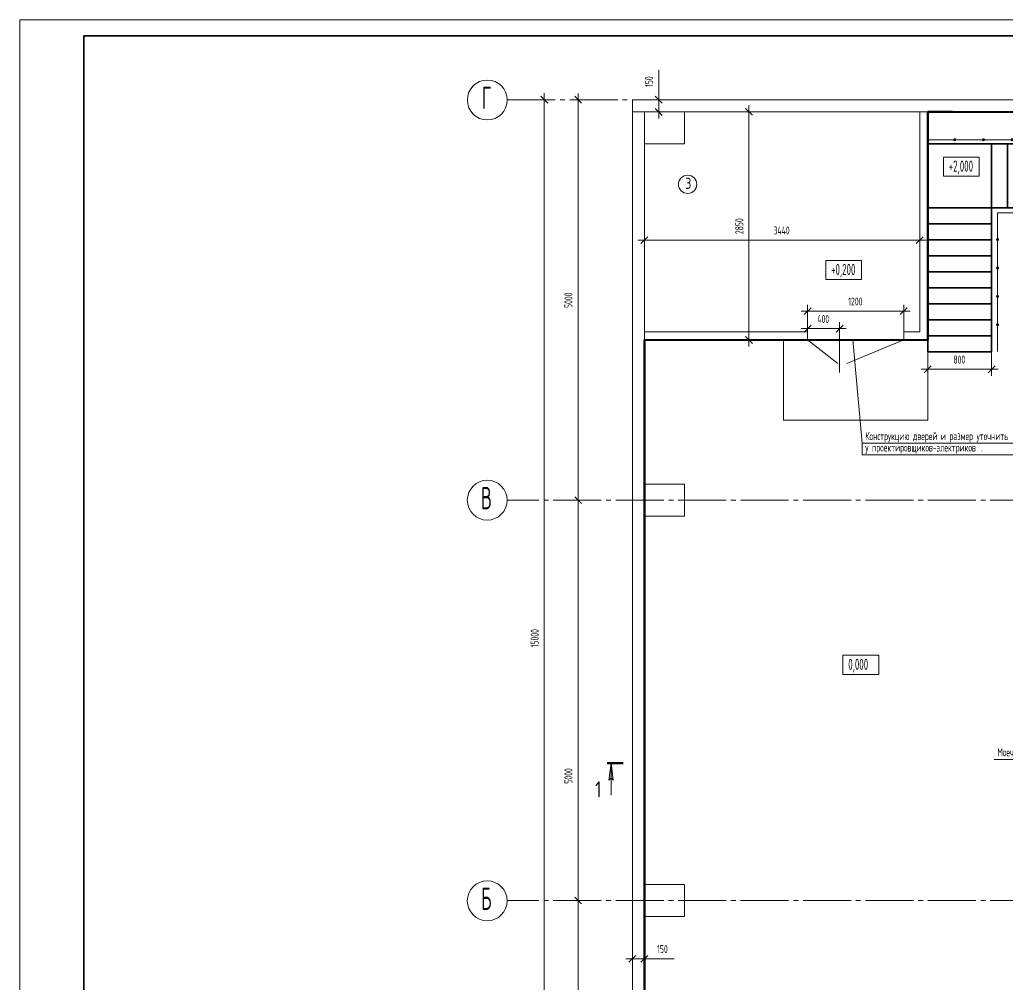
# Model space of a CAD drawing. Header units: millimetres. Extents: x -2281 to 5887, y 0 to 4166.
# Drawn here: x 0 to 308.4, y 292.9 to 594 of the extents above; entities that cross this region are included whole.
import ezdxf

# ---------------------------------------------------------------- set-up
doc = ezdxf.new("R2010")
doc.units = ezdxf.units.MM
for name, pattern in [('K5LT32785', [0]), ('K5LT32865', [0]), ('K5LT32888', [0]), ('K5LT_AXLED', [19.5, 15, -1.5, 1.5, -1.5]), ('K5LT_BASIC', [0]), ('K5LT_REINFORCED', [0]), ('K5LT_THIN', [0]), ('K5LT_THIN_INCLUDED_TO_HATCHING', [0])]:
    doc.linetypes.add(name, pattern=pattern)
doc.layers.add('Системный слой', color=7, linetype='Continuous')
doc.styles.add('KDIMTEXTSTYLE', font='GOST_AU.SHX', dxfattribs={"width": 0.96, "oblique": 15, "height": 5})
doc.styles.add('KTEXTSTYLE', font='GOST_AU.SHX', dxfattribs={"width": 0.96, "height": 5})
doc.dimstyles.new('KDIMSTYLE (0.03)', dxfattribs={"dimtxt": 5, "dimasz": 1, "dimexe": 2, "dimexo": 0, "dimgap": 1, "dimtad": 1, "dimlfac": 40, "dimtxsty": 'KDIMTEXTSTYLE', "dimsah": 1, "dimcen": 0, "dimdle": 1, "dimadec": 0, "dimazin": 0, "dimtfac": 0.667, "dimtmove": 0, "dimatfit": 3, "dimfxl": 1, "dimtvp": 1, "dimtolj": 1, "dimtzin": 0, "dimarcsym": 0})

# ---------------------------------------------------------------- blocks, each defined once
blk = doc.blocks.new('U9')
at = {"layer": 'Системный слой'}
for points in [[(305.81, 525.07), (305.91, 525.5), (305.64, 525.84), (305.21, 525.84), (304.93, 525.5), (305.03, 525.07), (305.42, 524.89)], [(305.81, 516.21), (305.91, 516.63), (305.64, 516.97), (305.21, 516.97), (304.93, 516.63), (305.03, 516.21), (305.42, 516.02)], [(305.81, 507.35), (305.91, 507.77), (305.64, 508.11), (305.21, 508.11), (304.93, 507.77), (305.03, 507.35), (305.42, 507.16)], [(305.81, 498.48), (305.91, 498.91), (305.64, 499.25), (305.21, 499.25), (304.93, 498.91), (305.03, 498.48), (305.42, 498.3)]]:
    blk.add_hatch(color=7, dxfattribs=at).paths.add_polyline_path(points)
at = {"layer": 'Системный слой', "color": 7, "linetype": 'K5LT32865', "lineweight": 13}
for p, q in [((305.42, 533.75), (305.42, 525.89)), ((305.42, 524.89), (305.42, 517.02)), ((305.42, 516.02), (305.42, 508.16)), ((305.42, 507.16), (305.42, 499.3)), ((305.42, 498.3), (305.42, 490.43))]:
    blk.add_line(p, q, dxfattribs=at)
blk = doc.blocks.new('U10')
at = {"layer": 'Системный слой'}
for points in [[(313.76, 533.36), (313.95, 533.75), (313.76, 534.14), (313.34, 534.24), (313, 533.97), (313, 533.53), (313.34, 533.26)], [(322.47, 533.75), (322.29, 534.14), (321.86, 534.24), (321.52, 533.97), (321.52, 533.53), (321.86, 533.26), (322.29, 533.36)], [(330.81, 533.36), (331, 533.75), (330.81, 534.14), (330.39, 534.24), (330.05, 533.97), (330.05, 533.53), (330.39, 533.26)], [(339.34, 533.36), (339.53, 533.75), (339.34, 534.14), (338.92, 534.24), (338.58, 533.97), (338.58, 533.53), (338.92, 533.26)], [(348.05, 533.75), (347.86, 534.14), (347.44, 534.24), (347.1, 533.97), (347.1, 533.53), (347.44, 533.26), (347.86, 533.36)], [(356.39, 533.36), (356.58, 533.75), (356.39, 534.14), (355.97, 534.24), (355.63, 533.97), (355.63, 533.53), (355.97, 533.26)], [(364.92, 533.36), (365.11, 533.75), (364.92, 534.14), (364.49, 534.24), (364.16, 533.97), (364.16, 533.53), (364.49, 533.26)], [(373.63, 533.75), (373.44, 534.14), (373.02, 534.24), (372.68, 533.97), (372.68, 533.53), (373.02, 533.26), (373.44, 533.36)], [(381.97, 533.36), (382.16, 533.75), (381.97, 534.14), (381.55, 534.24), (381.21, 533.97), (381.21, 533.53), (381.55, 533.26)], [(390.5, 533.36), (390.68, 533.75), (390.5, 534.14), (390.07, 534.24), (389.73, 533.97), (389.73, 533.53), (390.07, 533.26)], [(399.21, 533.75), (399.02, 534.14), (398.6, 534.24), (398.26, 533.97), (398.26, 533.53), (398.6, 533.26), (399.02, 533.36)], [(407.55, 533.36), (407.74, 533.75), (407.55, 534.14), (407.13, 534.24), (406.79, 533.97), (406.79, 533.53), (407.13, 533.26)], [(416.07, 533.36), (416.26, 533.75), (416.07, 534.14), (415.65, 534.24), (415.31, 533.97), (415.31, 533.53), (415.65, 533.26)], [(424.79, 533.75), (424.6, 534.14), (424.18, 534.24), (423.84, 533.97), (423.84, 533.53), (424.18, 533.26), (424.6, 533.36)]]:
    blk.add_hatch(color=7, dxfattribs=at).paths.add_polyline_path(points)
at = {"layer": 'Системный слой', "color": 7, "linetype": 'K5LT32865', "lineweight": 13}
for p, q in [((305.42, 533.75), (312.95, 533.75)), ((313.95, 533.75), (321.47, 533.75)), ((322.47, 533.75), (330, 533.75)), ((331, 533.75), (338.53, 533.75)), ((339.53, 533.75), (347.05, 533.75)), ((348.05, 533.75), (355.58, 533.75)), ((356.58, 533.75), (364.11, 533.75)), ((365.11, 533.75), (372.63, 533.75)), ((373.63, 533.75), (381.16, 533.75)), ((382.16, 533.75), (389.68, 533.75)), ((390.68, 533.75), (398.21, 533.75)), ((399.21, 533.75), (406.74, 533.75)), ((407.74, 533.75), (415.26, 533.75)), ((416.26, 533.75), (423.79, 533.75)), ((424.79, 533.75), (432.32, 533.75))]:
    blk.add_line(p, q, dxfattribs=at)
blk = doc.blocks.new('U12')
at = {"layer": 'Системный слой'}
for points in [[(292.37, 556.15), (292.55, 556.54), (292.37, 556.93), (291.94, 557.02), (291.6, 556.75), (291.6, 556.32), (291.94, 556.05)], [(301.32, 556.15), (301.51, 556.54), (301.32, 556.93), (300.9, 557.02), (300.56, 556.75), (300.56, 556.32), (300.9, 556.05)], [(310.47, 556.54), (310.28, 556.93), (309.85, 557.02), (309.52, 556.75), (309.52, 556.32), (309.85, 556.05), (310.28, 556.15)], [(319.23, 556.15), (319.42, 556.54), (319.23, 556.93), (318.81, 557.02), (318.47, 556.75), (318.47, 556.32), (318.81, 556.05)], [(328.19, 556.15), (328.38, 556.54), (328.19, 556.93), (327.77, 557.02), (327.43, 556.75), (327.43, 556.32), (327.77, 556.05)]]:
    blk.add_hatch(color=7, dxfattribs=at).paths.add_polyline_path(points)
at = {"layer": 'Системный слой', "color": 7, "linetype": 'K5LT32865', "lineweight": 13}
for p, q in [((283.6, 556.54), (291.55, 556.54)), ((292.55, 556.54), (300.51, 556.54)), ((301.51, 556.54), (309.47, 556.54)), ((310.47, 556.54), (318.42, 556.54)), ((319.42, 556.54), (327.38, 556.54)), ((328.38, 556.54), (336.33, 556.54))]:
    blk.add_line(p, q, dxfattribs=at)
blk = doc.blocks.new('U185')
at = {"layer": 'Системный слой', "color": 7, "linetype": 'K5LT_THIN', "lineweight": 13}
for p, q in [((257.11, 395.61), (268.32, 395.61)), ((257.11, 389.65), (257.11, 395.61)), ((268.32, 395.61), (268.32, 389.65)), ((268.32, 389.65), (257.11, 389.65))]:
    blk.add_line(p, q, dxfattribs=at)
at = {"layer": 'Системный слой', "color": 7, "insert": (258.79, 394.53), "char_height": 2.5, "attachment_point": 1, "style": 'KTEXTSTYLE'}
blk.add_mtext('\\H3.5;\\W0.965;\\Q15;\\Q0;\\W0.715;0,000', dxfattribs=at)
blk = doc.blocks.new('U190')
at = {"layer": 'Системный слой', "color": 7, "linetype": 'K5LT_THIN', "lineweight": 13}
for p, q in [((251.76, 518.88), (262.97, 518.88)), ((251.76, 512.93), (251.76, 518.88)), ((262.97, 518.88), (262.97, 512.93)), ((262.97, 512.93), (251.76, 512.93))]:
    blk.add_line(p, q, dxfattribs=at)
at = {"layer": 'Системный слой', "color": 7, "insert": (253.44, 517.81), "char_height": 2.5, "attachment_point": 1, "style": 'KTEXTSTYLE'}
blk.add_mtext('\\H3.5;\\W0.965;\\Q15;\\Q0;\\W0.715;+0,200', dxfattribs=at)
blk = doc.blocks.new('U258')
at = {"layer": 'Системный слой', "color": 7, "linetype": 'K5LT_THIN', "lineweight": 13}
for p, q in [((207.6, 565.22), (195.1, 565.22)), ((207.6, 565.22), (207.6, 555.22)), ((207.6, 555.22), (195.1, 555.22)), ((207.6, 449.03), (195.1, 449.03)), ((207.6, 449.03), (207.6, 439.03)), ((207.6, 439.03), (195.1, 439.03)), ((207.6, 324.03), (195.1, 324.03)), ((207.6, 324.03), (207.6, 314.03)), ((207.6, 314.03), (195.1, 314.03)), ((207.6, 207.78), (195.1, 207.78)), ((207.6, 207.78), (207.6, 197.78)), ((207.6, 197.78), (195.1, 197.78))]:
    blk.add_line(p, q, dxfattribs=at)
blk = doc.blocks.new('U263')
at = {"layer": 'Системный слой', "color": 5, "linetype": 'K5LT_BASIC', "lineweight": 35, "true_color": 0x0000ff}
for p, q in [((283.6, 490.32), (283.6, 555.28)), ((283.6, 555.28), (458.28, 555.28)), ((303.57, 535.28), (303.57, 555.16)), ((308.57, 535.28), (308.57, 555.16)), ((313.57, 535.28), (313.57, 555.16)), ((318.57, 535.28), (318.57, 555.16)), ((323.57, 535.28), (323.57, 555.16)), ((328.57, 535.28), (328.57, 555.16)), ((348.67, 535.28), (348.67, 555.16)), ((353.67, 535.28), (353.67, 555.16)), ((358.67, 535.28), (358.67, 555.16)), ((363.67, 535.28), (363.67, 555.16)), ((368.67, 535.28), (368.67, 555.16)), ((373.67, 535.28), (373.67, 555.16)), ((378.57, 535.28), (378.57, 555.16)), ((383.57, 535.28), (383.57, 555.16)), ((388.57, 535.28), (388.57, 555.16)), ((393.57, 535.28), (393.57, 555.16)), ((398.57, 535.28), (398.57, 555.16)), ((403.57, 535.28), (403.57, 555.16)), ((408.57, 535.28), (408.57, 555.16)), ((413.57, 535.28), (413.57, 555.16)), ((418.57, 535.28), (418.57, 555.16)), ((423.57, 535.28), (423.57, 555.16)), ((428.57, 535.28), (428.57, 555.16)), ((433.57, 535.28), (433.57, 555.16)), ((458.57, 535.28), (283.6, 535.28)), ((303.57, 535.28), (303.57, 490.32)), ((303.57, 530.32), (283.6, 530.32)), ((303.57, 525.32), (283.6, 525.32)), ((303.57, 520.32), (283.6, 520.32)), ((303.57, 515.32), (283.6, 515.32)), ((303.57, 510.32), (283.6, 510.32)), ((303.57, 505.32), (283.6, 505.32)), ((303.57, 500.32), (283.6, 500.32)), ((303.57, 495.32), (283.6, 495.32)), ((303.57, 490.32), (283.6, 490.32))]:
    blk.add_line(p, q, dxfattribs=at)
blk = doc.blocks.new('U266')
at = {"layer": 'Системный слой', "color": 7, "linetype": 'K5LT_THIN', "lineweight": 13}
for p, q in [((288.51, 551.14), (299.72, 551.14)), ((288.51, 545.18), (288.51, 551.14)), ((299.72, 551.14), (299.72, 545.18)), ((299.72, 545.18), (288.51, 545.18))]:
    blk.add_line(p, q, dxfattribs=at)
at = {"layer": 'Системный слой', "color": 7, "insert": (290.19, 550.06), "char_height": 2.5, "attachment_point": 1, "style": 'KTEXTSTYLE'}
blk.add_mtext('\\H3.5;\\W0.965;\\Q15;\\Q0;\\W0.715;+2,000', dxfattribs=at)
blk = doc.blocks.new('D49')
at = {"layer": 'Системный слой', "color": 7, "linetype": 'K5LT_THIN', "lineweight": 13, "transparency": 16777216}
for p, q in [((174.4, 319.03), (174.4, 321.03)), ((176.91, 319.03), (172.4, 319.03)), ((175.46, 317.97), (173.34, 320.1)), ((173.34, 195.1), (175.46, 192.97)), ((177.01, 194.04), (172.4, 194.04)), ((174.4, 194.04), (174.4, 192.04))]:
    blk.add_line(p, q, dxfattribs=at)
at = {"transparency": 16777216}
blk.add_wipeout([(173.4, 254.02), (169.83, 254.02), (169.83, 258.85), (173.4, 258.85)], dxfattribs=at).dxf.layer = 'Системный слой'
at = {"layer": 'Системный слой', "color": 7, "linetype": 'K5LT_THIN', "lineweight": 13, "transparency": 16777216}
blk.add_line((174.4, 194.04), (174.4, 319.03), dxfattribs=at)
at = {"layer": 'Системный слой', "color": 7, "transparency": 16777216, "insert": (170.13, 254.02), "char_height": 2.5, "attachment_point": 1, "rotation": 90, "style": 'KTEXTSTYLE'}
blk.add_mtext('\\H3.5;\\W0.965;\\Q15;\\Q0;\\W0.715;\\H2.50;5000', dxfattribs=at)
blk = doc.blocks.new('KDIMARROW_03')
at = {"layer": 'Системный слой', "color": 0, "linetype": 'K5LT_THIN', "lineweight": 13}
for p, q in [((-1.06, -1.06), (1.06, 1.06)), ((0, 0), (-1, 0)), ((0, 0), (2, 0))]:
    blk.add_line(p, q, dxfattribs=at)
blk = doc.blocks.new('D57')
at = {"layer": 'Системный слой', "color": 7, "linetype": 'K5LT_THIN', "lineweight": 13, "transparency": 16777216}
for p, q in [((163.85, 569.04), (163.85, 571.04)), ((162.53, 569.04), (165.85, 569.04)), ((164.91, 567.97), (162.79, 570.1)), ((162.79, 195.1), (164.91, 192.97)), ((166.54, 194.04), (161.85, 194.04)), ((163.85, 194.04), (163.85, 192.04))]:
    blk.add_line(p, q, dxfattribs=at)
at = {"transparency": 16777216}
blk.add_wipeout([(162.6, 398.09), (159.03, 398.09), (159.03, 403.74), (162.6, 403.74)], dxfattribs=at).dxf.layer = 'Системный слой'
at = {"layer": 'Системный слой', "color": 7, "linetype": 'K5LT_THIN', "lineweight": 13, "transparency": 16777216}
blk.add_line((163.85, 569.04), (163.85, 194.04), dxfattribs=at)
at = {"layer": 'Системный слой', "color": 7, "transparency": 16777216, "insert": (159.59, 398.09), "char_height": 2.5, "attachment_point": 1, "rotation": 90, "style": 'KTEXTSTYLE'}
blk.add_mtext('\\H3.5;\\W0.965;\\Q15;\\Q0;\\W0.715;\\H2.50;15000', dxfattribs=at)
blk = doc.blocks.new('U535')
at = {"layer": 'Системный слой'}
blk.add_hatch(color=7, dxfattribs=at).paths.add_polyline_path([(185.37, 356.67), (184.68, 361.92), (183.99, 356.67), (184.68, 357.2)])
at = {"layer": 'Системный слой', "color": 134, "linetype": 'K5LT_REINFORCED', "lineweight": 50, "true_color": 0x009696}
blk.add_line((183.43, 361.92), (188.43, 361.92), dxfattribs=at)
at = {"layer": 'Системный слой', "color": 7, "linetype": 'K5LT_THIN', "lineweight": 13}
for p, q in [((183.99, 356.67), (184.68, 361.92)), ((184.68, 361.92), (185.37, 356.67)), ((184.68, 351.92), (184.68, 361.92)), ((184.68, 357.2), (183.99, 356.67)), ((185.37, 356.67), (184.68, 357.2))]:
    blk.add_line(p, q, dxfattribs=at)
at = {"layer": 'Системный слой', "color": 7, "insert": (179.72, 356.25), "char_height": 2.5, "attachment_point": 1, "style": 'KTEXTSTYLE'}
blk.add_mtext('\\H3.5;\\W0.965;\\Q15;\\Q0;\\H5.00;1', dxfattribs=at)
blk = doc.blocks.new('D75')
at = {"layer": 'Системный слой', "color": 7, "linetype": 'K5LT_THIN', "lineweight": 13, "transparency": 16777216}
for p, q in [((246.1, 503.03), (244.1, 503.03)), ((247.16, 504.09), (245.04, 501.97)), ((246.1, 496.56), (246.1, 505.03)), ((275.04, 501.97), (277.16, 504.09)), ((276.1, 496.54), (276.1, 505.03)), ((276.1, 503.03), (278.1, 503.03))]:
    blk.add_line(p, q, dxfattribs=at)
at = {"transparency": 16777216}
blk.add_wipeout([(258.78, 504.28), (258.78, 507.85), (263.23, 507.85), (263.23, 504.28)], dxfattribs=at).dxf.layer = 'Системный слой'
at = {"layer": 'Системный слой', "color": 7, "linetype": 'K5LT_THIN', "lineweight": 13, "transparency": 16777216}
blk.add_line((276.1, 503.03), (246.1, 503.03), dxfattribs=at)
at = {"layer": 'Системный слой', "color": 7, "transparency": 16777216, "insert": (258.78, 507.3), "char_height": 2.5, "attachment_point": 1, "style": 'KTEXTSTYLE'}
blk.add_mtext('\\H3.5;\\W0.965;\\Q15;\\Q0;\\W0.715;\\H2.50;1200', dxfattribs=at)
blk = doc.blocks.new('D76')
at = {"layer": 'Системный слой', "color": 7, "linetype": 'K5LT_THIN', "lineweight": 13, "transparency": 16777216}
for p, q in [((195.1, 525.2), (193.1, 525.2)), ((196.16, 526.26), (194.04, 524.14)), ((195.1, 519.65), (195.1, 527.2)), ((280.04, 524.14), (282.16, 526.26)), ((281.1, 517.57), (281.1, 527.2)), ((281.1, 525.2), (283.1, 525.2))]:
    blk.add_line(p, q, dxfattribs=at)
at = {"transparency": 16777216}
blk.add_wipeout([(235.45, 526.45), (235.45, 530.02), (240.53, 530.02), (240.53, 526.45)], dxfattribs=at).dxf.layer = 'Системный слой'
at = {"layer": 'Системный слой', "color": 7, "linetype": 'K5LT_THIN', "lineweight": 13, "transparency": 16777216}
blk.add_line((195.1, 525.2), (281.1, 525.2), dxfattribs=at)
at = {"layer": 'Системный слой', "color": 7, "transparency": 16777216, "insert": (235.45, 529.47), "char_height": 2.5, "attachment_point": 1, "style": 'KTEXTSTYLE'}
blk.add_mtext('\\H3.5;\\W0.965;\\Q15;\\Q0;\\W0.715;\\H2.50;3440', dxfattribs=at)
blk = doc.blocks.new('D77')
at = {"layer": 'Системный слой', "color": 7, "linetype": 'K5LT_THIN', "lineweight": 13, "transparency": 16777216}
for p, q in [((225.75, 565.28), (229.77, 565.28)), ((228.83, 564.22), (226.7, 566.34)), ((227.77, 565.28), (227.77, 567.28)), ((224.92, 494.04), (229.77, 494.04)), ((226.7, 495.1), (228.83, 492.98)), ((227.77, 494.04), (227.77, 492.04))]:
    blk.add_line(p, q, dxfattribs=at)
at = {"transparency": 16777216}
blk.add_wipeout([(226.52, 527.08), (222.95, 527.08), (222.95, 532.03), (226.52, 532.03)], dxfattribs=at).dxf.layer = 'Системный слой'
at = {"layer": 'Системный слой', "color": 7, "linetype": 'K5LT_THIN', "lineweight": 13, "transparency": 16777216}
blk.add_line((227.77, 565.28), (227.77, 494.04), dxfattribs=at)
at = {"layer": 'Системный слой', "color": 7, "transparency": 16777216, "insert": (223.5, 527.08), "char_height": 2.5, "attachment_point": 1, "rotation": 90, "style": 'KTEXTSTYLE'}
blk.add_mtext('\\H3.5;\\W0.965;\\Q15;\\Q0;\\W0.715;\\H2.50;2850', dxfattribs=at)
blk = doc.blocks.new('U545')
at = {"layer": 'Системный слой', "color": 7, "linetype": 'K5LT_THIN', "lineweight": 13}
for q in [(327.58, 367.65), (304.36, 363.07)]:
    blk.add_line((322.37, 363.07), q, dxfattribs=at)
at = {"layer": 'Системный слой', "color": 7, "insert": (305.36, 366.57), "char_height": 2.5, "attachment_point": 1, "style": 'KTEXTSTYLE'}
blk.add_mtext('\\H3.5;\\W0.965;\\Q15;\\Q0;\\W0.715;\\H2.50;Моечный пост.', dxfattribs=at)
blk = doc.blocks.new('D96')
at = {"layer": 'Системный слой', "color": 7, "linetype": 'K5LT_THIN', "lineweight": 13, "transparency": 16777216}
for p, q in [((246.1, 497.58), (244.1, 497.58)), ((247.16, 498.64), (245.04, 496.51)), ((246.1, 494.05), (246.1, 499.58)), ((255.04, 496.51), (257.16, 498.64)), ((256.1, 489.4), (256.1, 499.58)), ((256.1, 497.58), (258.1, 497.58))]:
    blk.add_line(p, q, dxfattribs=at)
at = {"transparency": 16777216}
blk.add_wipeout([(249.15, 498.83), (249.15, 502.39), (252.89, 502.39), (252.89, 498.83)], dxfattribs=at).dxf.layer = 'Системный слой'
at = {"layer": 'Системный слой', "color": 7, "linetype": 'K5LT_THIN', "lineweight": 13, "transparency": 16777216}
blk.add_line((246.1, 497.58), (256.1, 497.58), dxfattribs=at)
at = {"layer": 'Системный слой', "color": 7, "transparency": 16777216, "insert": (249.15, 501.84), "char_height": 2.5, "attachment_point": 1, "style": 'KTEXTSTYLE'}
blk.add_mtext('\\H3.5;\\W0.965;\\Q15;\\Q0;\\W0.715;\\H2.50;400', dxfattribs=at)
blk = doc.blocks.new('U549')
at = {"layer": 'Системный слой', "color": 7, "linetype": 'K5LT_THIN', "lineweight": 13}
for p, q in [((263.1, 461.78), (260.19, 494.05)), ((263.1, 461.78), (263.1, 458.21)), ((263.1, 461.78), (311.8, 461.78)), ((263.1, 458.21), (311.8, 458.21))]:
    blk.add_line(p, q, dxfattribs=at)
at = {"layer": 'Системный слой', "color": 7, "char_height": 2.5, "attachment_point": 1, "style": 'KTEXTSTYLE'}
for s, insert in [('\\H3.5;\\W0.965;\\Q15;\\Q0;\\W0.715;\\H2.50;Конструкцию дверей и размер уточнить ', (264.1, 465.28)), ('\\H3.5;\\W0.965;\\Q15;\\Q0;\\W0.715;\\H2.50;у проектировщиков-электриков', (264.1, 461.71)), ('\\H3.5;\\W0.965;\\Q15;\\Q15;\\W0.715;\\H2.50;.', (300.28, 461.71))]:
    blk.add_mtext(s, dxfattribs=dict(at, insert=insert))
blk = doc.blocks.new('D99')
at = {"layer": 'Системный слой', "color": 7, "linetype": 'K5LT_THIN', "lineweight": 13, "transparency": 16777216}
for p, q in [((199.57, 569.03), (199.57, 571.03)), ((199.57, 569.03), (199.57, 571.02)), ((197.71, 569.03), (201.57, 569.03)), ((200.63, 567.97), (198.51, 570.1)), ((199.57, 565.22), (199.57, 569.03)), ((196.53, 565.22), (201.57, 565.22)), ((198.51, 566.28), (200.63, 564.16)), ((199.57, 565.22), (199.57, 563.22))]:
    blk.add_line(p, q, dxfattribs=at)
at = {"transparency": 16777216}
blk.add_wipeout([(198.32, 573.02), (194.75, 573.02), (194.75, 576.26), (198.32, 576.26)], dxfattribs=at).dxf.layer = 'Системный слой'
at = {"layer": 'Системный слой', "color": 7, "linetype": 'K5LT_THIN', "lineweight": 13, "transparency": 16777216}
blk.add_line((199.57, 571.02), (199.57, 578.39), dxfattribs=at)
at = {"layer": 'Системный слой', "color": 7, "transparency": 16777216, "insert": (195.3, 573.02), "char_height": 2.5, "attachment_point": 1, "rotation": 90, "style": 'KTEXTSTYLE'}
blk.add_mtext('\\H3.5;\\W0.965;\\Q15;\\Q0;\\W0.715;\\H2.50;150', dxfattribs=at)
blk = doc.blocks.new('D100')
at = {"layer": 'Системный слой', "color": 7, "linetype": 'K5LT_THIN', "lineweight": 13, "transparency": 16777216}
for p, q in [((191.35, 307.66), (191.35, 298.85)), ((195.1, 307.66), (195.1, 298.85)), ((191.35, 300.85), (189.35, 300.85)), ((192.41, 301.91), (190.29, 299.79)), ((191.35, 300.85), (195.1, 300.85)), ((194.04, 299.79), (196.16, 301.91)), ((195.1, 300.85), (197.1, 300.85)), ((195.1, 300.85), (197.09, 300.85))]:
    blk.add_line(p, q, dxfattribs=at)
at = {"transparency": 16777216}
blk.add_wipeout([(199.09, 302.1), (199.09, 305.67), (202.33, 305.67), (202.33, 302.1)], dxfattribs=at).dxf.layer = 'Системный слой'
at = {"layer": 'Системный слой', "color": 7, "linetype": 'K5LT_THIN', "lineweight": 13, "transparency": 16777216}
blk.add_line((197.09, 300.85), (204.46, 300.85), dxfattribs=at)
at = {"layer": 'Системный слой', "color": 7, "transparency": 16777216, "insert": (199.09, 305.12), "char_height": 2.5, "attachment_point": 1, "style": 'KTEXTSTYLE'}
blk.add_mtext('\\H3.5;\\W0.965;\\Q15;\\Q0;\\W0.715;\\H2.50;150', dxfattribs=at)
blk = doc.blocks.new('D150')
at = {"layer": 'Системный слой', "color": 7, "linetype": 'K5LT_THIN', "lineweight": 13, "transparency": 16777216}
for p, q in [((174.4, 569.03), (174.4, 571.03)), ((178.33, 569.03), (172.4, 569.03)), ((175.46, 567.97), (173.34, 570.1)), ((173.34, 445.1), (175.46, 442.97)), ((176.92, 444.03), (172.4, 444.03)), ((174.4, 444.03), (174.4, 442.03))]:
    blk.add_line(p, q, dxfattribs=at)
at = {"transparency": 16777216}
blk.add_wipeout([(173.4, 504.02), (169.83, 504.02), (169.83, 508.85), (173.4, 508.85)], dxfattribs=at).dxf.layer = 'Системный слой'
at = {"layer": 'Системный слой', "color": 7, "linetype": 'K5LT_THIN', "lineweight": 13, "transparency": 16777216}
blk.add_line((174.4, 569.03), (174.4, 444.03), dxfattribs=at)
at = {"layer": 'Системный слой', "color": 7, "transparency": 16777216, "insert": (170.13, 504.02), "char_height": 2.5, "attachment_point": 1, "rotation": 90, "style": 'KTEXTSTYLE'}
blk.add_mtext('\\H3.5;\\W0.965;\\Q15;\\Q0;\\W0.715;\\H2.50;5000', dxfattribs=at)
blk = doc.blocks.new('D151')
at = {"layer": 'Системный слой', "color": 7, "linetype": 'K5LT_THIN', "lineweight": 13, "transparency": 16777216}
for p, q in [((175.46, 442.97), (173.34, 445.1)), ((174.4, 444.03), (174.4, 446.03)), ((173.34, 320.1), (175.46, 317.97)), ((174.21, 319.03), (176.4, 319.03)), ((174.4, 319.03), (174.4, 317.03))]:
    blk.add_line(p, q, dxfattribs=at)
at = {"transparency": 16777216}
blk.add_wipeout([(173.4, 355.52), (169.83, 355.52), (169.83, 360.35), (173.4, 360.35)], dxfattribs=at).dxf.layer = 'Системный слой'
at = {"layer": 'Системный слой', "color": 7, "linetype": 'K5LT_THIN', "lineweight": 13, "transparency": 16777216}
blk.add_line((174.4, 444.03), (174.4, 319.03), dxfattribs=at)
at = {"layer": 'Системный слой', "color": 7, "transparency": 16777216, "insert": (170.13, 355.52), "char_height": 2.5, "attachment_point": 1, "rotation": 90, "style": 'KTEXTSTYLE'}
blk.add_mtext('\\H3.5;\\W0.965;\\Q15;\\Q0;\\W0.715;\\H2.50;5000', dxfattribs=at)
blk = doc.blocks.new('D152')
at = {"layer": 'Системный слой', "color": 7, "linetype": 'K5LT_THIN', "lineweight": 13, "transparency": 16777216}
for p, q in [((283.6, 497.58), (283.6, 482.89)), ((303.57, 497.58), (303.57, 482.89)), ((283.6, 484.89), (281.6, 484.89)), ((284.66, 485.95), (282.54, 483.83)), ((302.5, 483.83), (304.63, 485.95)), ((303.57, 484.89), (305.57, 484.89))]:
    blk.add_line(p, q, dxfattribs=at)
at = {"transparency": 16777216}
blk.add_wipeout([(291.63, 486.14), (291.63, 489.71), (295.38, 489.71), (295.38, 486.14)], dxfattribs=at).dxf.layer = 'Системный слой'
at = {"layer": 'Системный слой', "color": 7, "linetype": 'K5LT_THIN', "lineweight": 13, "transparency": 16777216}
blk.add_line((283.6, 484.89), (303.57, 484.89), dxfattribs=at)
at = {"layer": 'Системный слой', "color": 7, "transparency": 16777216, "insert": (291.63, 489.16), "char_height": 2.5, "attachment_point": 1, "style": 'KTEXTSTYLE'}
blk.add_mtext('\\H3.5;\\W0.965;\\Q15;\\Q0;\\W0.715;\\H2.50;800', dxfattribs=at)

msp = doc.modelspace()

# ---------------------------------------------------------------- linework, layer by layer
at = {"color": 7, "linetype": 'K5LT_THIN', "lineweight": 13}
for p, q in [((0, 0), (0, 594)), ((0, 594), (841, 594))]:
    msp.add_line(p, q, dxfattribs=at)
at = {"color": 5, "linetype": 'K5LT_BASIC', "lineweight": 35, "true_color": 0x0000ff}
for p, q in [((20, 5), (20, 589)), ((20, 589), (836, 589))]:
    msp.add_line(p, q, dxfattribs=at)
at = {"layer": 'Системный слой', "color": 30, "linetype": 'K5LT_AXLED', "lineweight": 13, "true_color": 0xff8000}
for p, q in [((152.27298, 569.03472), (191.34918, 569.03472)), ((571.65489, 444.03472), (152.25491, 444.03472)), ((571.65455, 319.03472), (152.25457, 319.03472))]:
    msp.add_line(p, q, dxfattribs=at)
at = {"layer": 'Системный слой', "color": 7, "linetype": 'K5LT_THIN', "lineweight": 13}
for p, q in [((566.34918, 569.03472), (191.34918, 569.03472)), ((191.34918, 369.03186), (191.34918, 569.03472)), ((562.59917, 565.22341), (191.34917, 565.22341)), ((281.09806, 565.27214), (281.09806, 496.5415)), ((283.59806, 565.27173), (283.59806, 494.04109)), ((195.09918, 494.041), (238.59584, 494.041)), ((246.09723, 496.55539), (195.14751, 496.55539)), ((238.59584, 494.041), (238.59584, 469.05346)), ((238.59723, 494.05346), (276.09807, 494.05346)), ((246.09723, 496.55539), (246.09723, 494.05539)), ((246.09806, 494.05209), (255.57602, 486.73156)), ((276.09806, 494.04522), (258.30693, 486.73156)), ((276.09806, 496.54522), (276.09806, 494.04522)), ((281.09806, 496.5415), (276.09806, 496.5415)), ((276.09806, 494.04522), (283.59806, 494.04109)), ((283.59806, 494.04109), (283.59827, 469.05346)), ((256.09723, 489.40456), (256.09723, 483.89672)), ((238.59723, 469.05346), (283.59827, 469.05346)), ((191.34918, 200.36091), (191.34918, 369.03186))]:
    msp.add_line(p, q, dxfattribs=at)
at = {"layer": 'Системный слой', "color": 7, "linetype": 'K5LT_THIN_INCLUDED_TO_HATCHING', "lineweight": 13}
for p, q in [((195.09918, 369.03186), (195.0992, 565.2231)), ((195.09918, 200.36091), (195.09918, 369.03186))]:
    msp.add_line(p, q, dxfattribs=at)
at = {"layer": 'Системный слой', "color": 7, "linetype": 'K5LT32888', "lineweight": 53}
for p, q in [((283.59806, 494.04109), (283.59806, 565.27173)), ((291.37208, 565.2682), (283.59806, 565.27173)), ((195.09918, 494.041), (195.09918, 200.36091))]:
    msp.add_line(p, q, dxfattribs=at)
at = {"layer": 'Системный слой', "color": 7, "linetype": 'K5LT32785', "lineweight": 40}
for p, q in [((291.37208, 565.2682), (562.59918, 565.25995)), ((195.09918, 494.041), (283.59806, 494.04109))]:
    msp.add_line(p, q, dxfattribs=at)
at = {"layer": 'Системный слой', "color": 7, "linetype": 'K5LT_THIN', "lineweight": 13}
for centre, radius in [((146.03716, 568.95937), 6.22327), ((208.60389, 542.61824), 2.85077), ((146.01875, 444.02069), 6.22327), ((146.01875, 318.95832), 6.22327)]:
    msp.add_circle(centre, radius, dxfattribs=at)

# ---------------------------------------------------------------- block references
at = {"layer": 'Системный слой'}
for name in ['U258', 'U263', 'U12', 'U266', 'U9', 'U10', 'U190', 'U549', 'U185', 'U545', 'U535']:
    msp.add_blockref(name, (0, 0), dxfattribs=at)

# ---------------------------------------------------------------- texts
at = {"layer": 'Системный слой', "color": 7, "char_height": 2.5, "attachment_point": 1, "rotation": 359.9929693, "style": 'KTEXTSTYLE'}
for s, insert in [('\\H3.5;\\W0.965;\\Q15;\\Q0;\\W0.715;\\H7.00;Г', (144.27819, 573.11293)), ('\\H3.5;\\W0.965;\\Q15;\\Q0;\\W0.715;\\H7.00;В', (144.07458, 448.17427)), ('\\H3.5;\\W0.965;\\Q15;\\Q0;\\W0.715;\\H7.00;Б', (144.07457, 323.11191))]:
    msp.add_mtext(s, dxfattribs=dict(at, insert=insert))
at = {"layer": 'Системный слой', "color": 7, "insert": (207.86306, 544.69491), "char_height": 2.5, "attachment_point": 1, "style": 'KTEXTSTYLE'}
msp.add_mtext('\\H3.5;\\W0.965;\\Q15;\\Q0;3', dxfattribs=at)

# ---------------------------------------------------------------- next in the draw order: dimensions: what is measured, and where the dimension line sits
at = {"layer": 'Системный слой', "color": 7}
dim = msp.add_linear_dim(base=(199.56612, 565.22341), p1=(197.71399, 569.03472), p2=(196.52863, 565.22341), angle=90, text='\\H2.5;\\W0.715;\\Q0;\\H2.5;\\W0.715;\\Q0;\\Q0;\\W0.527;150\\Q0;', dimstyle='KDIMSTYLE (0.03)', override={"dimexo": 0, "dimblk1": 'KDIMARROW_03', "dimblk2": 'KDIMARROW_03', "dimse1": 0, "dimse2": 0, "dimclrt": 7, "dimtolj": 1}, dxfattribs=at)
dim.commit()
dim.dimension.update_dxf_attribs({"geometry": 'D99', "text_midpoint": (199.56612, 574.70333), "dimtype": 160})
for base, p1, p2, picture, middle in [((163.852838, 569.035415), (166.538439, 194.035036), (162.527948, 569.035415), 'D57', (163.852838, 401.035415)), ((174.39668, 569.03472), (176.91552, 444.03472), (178.32933, 569.03472), 'D150', (174.39668, 506.53472)), ((174.39668, 194.03504), (176.90821, 319.03472), (177.01199, 194.03504), 'D49', (174.39668, 256.53488))]:
    dim = msp.add_linear_dim(base=base, p1=p1, p2=p2, angle=90, dimstyle='KDIMSTYLE (0.03)', override={"dimexo": 0, "dimpost": '\\H2.5;\\W0.715;\\Q0;<>', "dimblk1": 'KDIMARROW_03', "dimblk2": 'KDIMARROW_03', "dimse1": 0, "dimse2": 0, "dimclrt": 7, "dimtolj": 1}, dxfattribs=at)
    dim.commit()
    dim.dimension.update_dxf_attribs({"geometry": picture, "text_midpoint": middle, "dimtype": 160})
for base, p1, p2, picture, middle in [((195.09918, 525.20233), (281.09806, 517.56752), (195.09918, 519.64974), 'D76', (238.09862, 525.20233)), ((276.09806, 503.03014), (246.09723, 496.55539), (276.09806, 496.5415), 'D75', (261.09765, 503.03014)), ((191.34918, 300.85405), (195.09918, 307.65993), (191.34918, 307.65993), 'D100', (200.77339, 300.85405))]:
    dim = msp.add_linear_dim(base=base, p1=p1, p2=p2, dimstyle='KDIMSTYLE (0.03)', override={"dimexo": 0, "dimpost": '\\H2.5;\\W0.715;\\Q0;<>', "dimblk1": 'KDIMARROW_03', "dimblk2": 'KDIMARROW_03', "dimse1": 0, "dimse2": 0, "dimclrt": 7, "dimtolj": 1}, dxfattribs=at)
    dim.commit()
    dim.dimension.update_dxf_attribs({"geometry": picture, "text_midpoint": middle, "dimtype": 160})
dim = msp.add_linear_dim(base=(283.59807, 484.89167), p1=(303.56504, 497.57508), p2=(283.59807, 497.57508), text='\\H2.5;\\W0.715;\\Q0;\\H2.5;\\W0.715;\\Q0;\\Q0;\\W0.527;800\\Q0;', dimstyle='KDIMSTYLE (0.03)', override={"dimexo": 0, "dimblk1": 'KDIMARROW_03', "dimblk2": 'KDIMARROW_03', "dimse1": 0, "dimse2": 0, "dimclrt": 7, "dimtolj": 1}, dxfattribs=at)
dim.commit()
dim.dimension.update_dxf_attribs({"geometry": 'D152', "text_midpoint": (293.58155, 484.89167), "dimtype": 160})

# ---------------------------------------------------------------- next in the draw order: dimensions: what is measured, and where the dimension line sits
for base, p1, p2, picture, middle in [((227.76536, 565.27904), (224.91577, 494.04103), (225.74766, 565.27904), 'D77', (227.76536, 529.66004)), ((174.39668, 444.03472), (174.21491, 319.03472), (174.39668, 444.03472), 'D151', (174.39668, 358.03472))]:
    dim = msp.add_linear_dim(base=base, p1=p1, p2=p2, angle=90, dimstyle='KDIMSTYLE (0.03)', override={"dimexo": 0, "dimpost": '\\H2.5;\\W0.715;\\Q0;<>', "dimblk1": 'KDIMARROW_03', "dimblk2": 'KDIMARROW_03', "dimse1": 0, "dimse2": 0, "dimclrt": 7, "dimtolj": 1}, dxfattribs=at)
    dim.commit()
    dim.dimension.update_dxf_attribs({"geometry": picture, "text_midpoint": middle, "dimtype": 160})
dim = msp.add_linear_dim(base=(246.09806, 497.57508), p1=(256.09723, 489.40456), p2=(246.09806, 494.05209), dimstyle='KDIMSTYLE (0.03)', override={"dimexo": 0, "dimpost": '\\H2.5;\\W0.715;\\Q0;<>', "dimblk1": 'KDIMARROW_03', "dimblk2": 'KDIMARROW_03', "dimse1": 0, "dimse2": 0, "dimclrt": 7, "dimtolj": 1}, dxfattribs=at)
dim.commit()
dim.dimension.update_dxf_attribs({"geometry": 'D96', "text_midpoint": (251.09765, 497.57508), "dimtype": 160})

doc.saveas('drawing.dxf')
